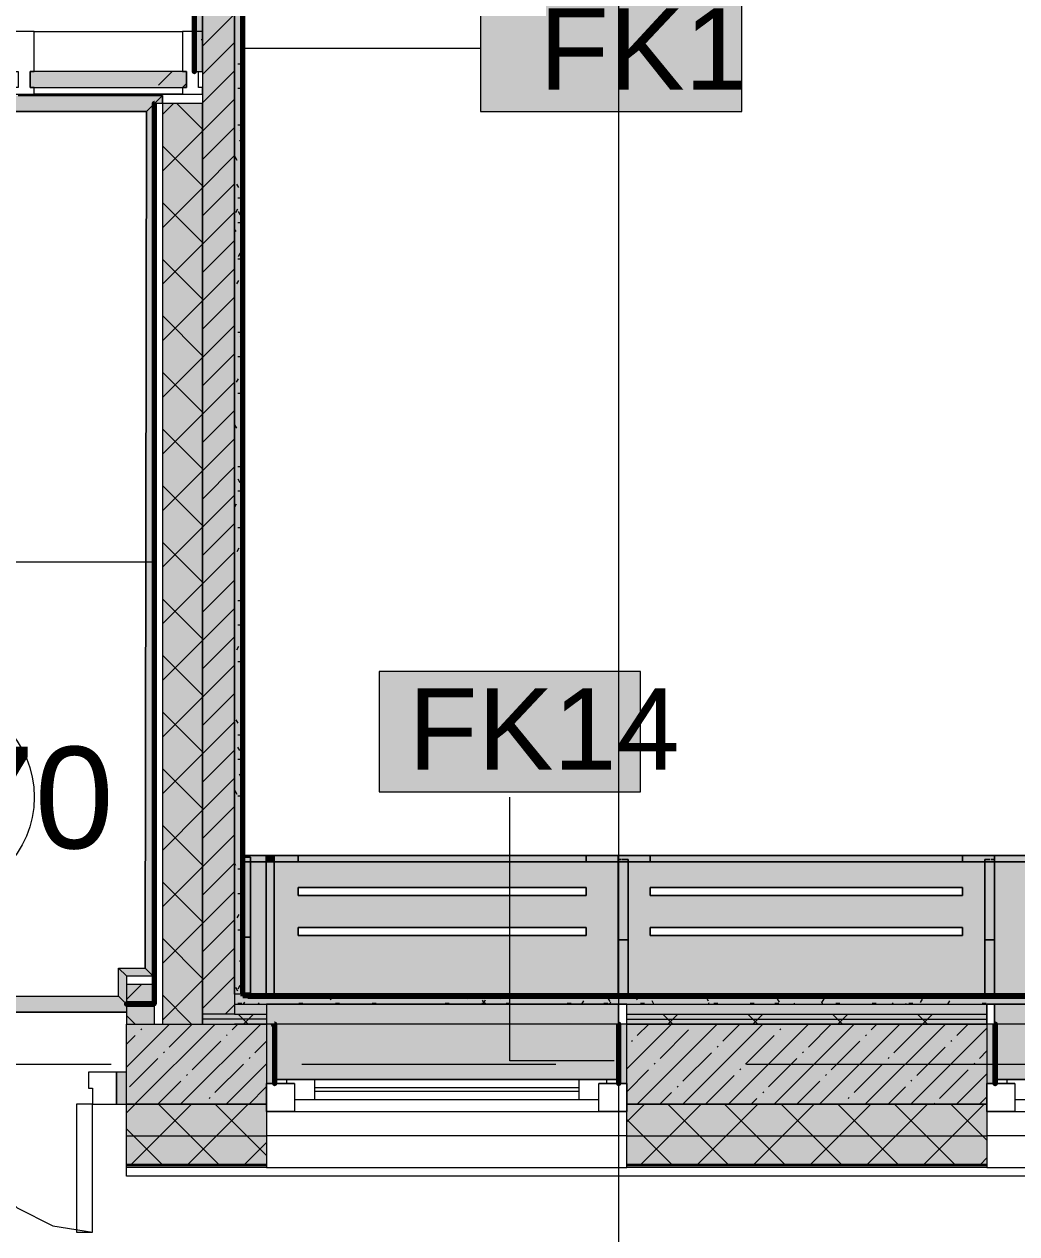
# Model space of a CAD drawing. Header units: millimetres. Extents: x -3817 to 677485, y -22715 to 103890.
# Drawn here: x 109468 to 111948, y 1487 to 4510 of the extents above; entities that cross this region are included whole.
import ezdxf

# ---------------------------------------------------------------- set-up
doc = ezdxf.new("R2010")
doc.units = ezdxf.units.MM
doc.layers.add('PDF _Геометрия', color=7, linetype='Continuous', true_color=0x1d1d1d)
doc.layers.add('PDF _Сплошная заливка', color=7, linetype='Continuous', true_color=0xffffff)
doc.layers.add('PDF _Текст', color=7, linetype='Continuous')
doc.styles.add('PDF GOST-Common', font='arial.ttf')

msp = doc.modelspace()

# ---------------------------------------------------------------- hatches: boundary and pattern name
at = {"layer": 'PDF _Сплошная заливка', "transparency": 33554559}
h = msp.add_hatch(color=256, dxfattribs=at)
h.paths.add_polyline_path([(109913.6, 4391.3), (109913.6, 5486.3), (109905.6, 5486.3), (109905.6, 5541.4), (109893.6, 5541.4), (109893.6, 4391.3)], flags=0)
h.paths.add_polyline_path([(109893.6, 6991.3), (109905.6, 6991.3), (109905.6, 7046.4), (109913.6, 7046.4), (109913.6, 12311.3), (109893.6, 12311.3), (109893.6, 7003.2)], flags=0)
h = msp.add_hatch(color=256, dxfattribs=at)
h.paths.add_polyline_path([(109993.6, 2036.3), (109993.6, 5541.4), (109913.6, 5541.4), (109913.6, 2036.3)], flags=0)
h.paths.add_polyline_path([(109993.6, 6991.3), (109993.6, 12311.3), (109913.6, 12311.3), (109913.6, 6991.3), (109963.6, 6991.3)], flags=0)
h = msp.add_hatch(color=256, dxfattribs=at)
h.paths.add_polyline_path([(110013.6, 2061.3), (110013.6, 5541.4), (110001.6, 5541.4), (110001.6, 5486.3), (109993.6, 5486.3), (109993.6, 2061.3)], flags=0)
h.paths.add_polyline_path([(110001.6, 6991.3), (110013.6, 6991.3), (110013.6, 8511.4), (109993.6, 8511.4), (109994.3, 7046.4), (110001.6, 7046.4), (110001.6, 7003.2)], flags=0)
at = {"layer": 'PDF _Сплошная заливка', "true_color": 0x8000ff, "transparency": 33554559}
h = msp.add_hatch(color=190, dxfattribs=at)
h.paths.add_polyline_path([(109773.5, 4291.3), (109813.6, 4331.3), (109403.1, 4331.3), (109403.1, 4291.3)], flags=0)
h.paths.add_polyline_path([(109358.1, 4291.3), (109358.1, 4331.3), (108029.1, 4331.3), (108029.1, 4291.3), (108725.1, 4291.3)], flags=0)
h.paths.add_polyline_path([(107984.1, 4291.3), (107984.1, 4331.3), (107673.6, 4331.3), (107713.6, 4291.3)], flags=0)
h = msp.add_hatch(color=190, dxfattribs=at)
h.paths.add_polyline_path([(109790, 2131.4), (109792.6, 2131.6), (109792.6, 4310.4), (109773.5, 4291.3), (109770.1, 2151.4), (109789.8, 2131.6)], flags=0)
h.paths.add_polyline_path([(109813.6, 4311.3), (109813.6, 4331.3), (109793.6, 4311.3)], flags=0)
at = {"layer": 'PDF _Сплошная заливка', "transparency": 33554559}
for points in [[(109889.4, 2011.3), (109913.6, 2011.3), (109913.6, 4311.3), (109813.6, 4311.3), (109813.6, 2011.3)], [(112811.1, 2061.3), (112811.1, 2081.3), (110013.6, 2081.3), (110013.6, 2061.3), (112717, 2061.3)]]:
    msp.add_hatch(color=256, dxfattribs=at).paths.add_polyline_path(points)
at = {"layer": 'PDF _Сплошная заливка', "true_color": 0xeae6de, "transparency": 33554559}
for points in [[(110073.6, 2086.4), (110092.3, 2086.4), (110092.3, 2432.6), (110014.6, 2432.6), (110014.6, 2086.4), (110055.7, 2086.4)], [(110123.6, 1872.7), (110123.6, 1873.4), (110952.6, 1873.4), (110952.6, 2061.3), (110073.6, 2061.3), (110073.6, 2011.3), (110094.6, 2011.3), (110094.6, 1872.7)], [(111894.6, 1872.7), (112752.6, 1873.4), (112753.6, 2011.3), (112772.6, 2011.3), (112772.6, 2061.3), (111892.6, 2061.3), (111894.6, 1873.4)]]:
    msp.add_hatch(color=254, dxfattribs=at).paths.add_polyline_path(points)
h = msp.add_hatch(color=254, dxfattribs=at)
h.paths.add_polyline_path([(110092.3, 2086.4), (110952.6, 2086.4), (110952.6, 2432.6), (110092.3, 2430.6), (110092.3, 2416.6), (110072.3, 2416.6), (110073.6, 2086.4), (110079.2, 2086.4)], flags=0)
h.paths.add_polyline_path([(110152.3, 2232.6), (110152.3, 2252.6), (110872.6, 2252.6), (110872.6, 2232.6)], flags=0)
h.paths.add_polyline_path([(110152.3, 2332.6), (110152.3, 2352.6), (110872.6, 2352.6), (110872.6, 2332.6)], flags=0)
at = {"layer": 'PDF _Сплошная заливка', "true_color": 0xf4f2ee, "transparency": 33554559}
msp.add_hatch(color=7, dxfattribs=at).paths.add_polyline_path([(110092.3, 2416.6), (110092.3, 2432.6), (110072.3, 2432.6), (110072.3, 2416.6), (110088.3, 2416.6)])
at = {"layer": 'PDF _Сплошная заливка', "true_color": 0xeae6de, "transparency": 33554559}
h = msp.add_hatch(color=254, dxfattribs=at)
h.paths.add_polyline_path([(111892.3, 2086.4), (111892.3, 2432.6), (110952.1, 2432.6), (110952.1, 2086.4), (111886.3, 2086.4)], flags=0)
h.paths.add_polyline_path([(111032.1, 2232.6), (111032.1, 2252.6), (111812.3, 2252.6), (111812.3, 2232.6), (111386.4, 2232.6)], flags=0)
h.paths.add_polyline_path([(111386.4, 2332.6), (111032.1, 2332.6), (111032.1, 2352.6), (111812.3, 2352.6), (111812.3, 2332.6)], flags=0)
h = msp.add_hatch(color=254, dxfattribs=at)
h.paths.add_polyline_path([(112704.3, 2086.4), (112772.6, 2086.4), (112772.6, 2432.6), (111892.3, 2432.6), (111892.3, 2086.4), (111899.2, 2086.4)], flags=0)
h.paths.add_polyline_path([(111972.3, 2232.6), (111972.3, 2252.6), (112692.6, 2252.6), (112692.6, 2232.6)], flags=0)
h.paths.add_polyline_path([(111972.3, 2332.6), (111972.3, 2352.6), (112692.6, 2352.6), (112692.6, 2332.6)], flags=0)
at = {"layer": 'PDF _Сплошная заливка', "true_color": 0x8000ff, "transparency": 33554559}
for points in [[(109723.6, 2061.3), (109723.4, 2131.6), (109703.6, 2151.4), (109703.6, 2081.3), (109723.1, 2061.9)], [(108273.6, 2041.4), (109723.6, 2041.4), (109723.1, 2061.9), (109703.6, 2081.3), (108293.6, 2081.3), (108273.6, 2061.3)]]:
    msp.add_hatch(color=190, dxfattribs=at).paths.add_polyline_path(points)
at = {"layer": 'PDF _Сплошная заливка', "true_color": 0xe7e7e7, "transparency": 33554559}
msp.add_hatch(color=254, dxfattribs=at).paths.add_polyline_path([(111386.4, 2036.3), (111873.6, 2036.3), (111873.6, 2061.3), (112773.6, 2061.3), (112773.6, 2086.4), (109993.6, 2086.4), (109993.6, 2036.3), (110073.6, 2036.3), (110073.6, 2061.3), (110973.6, 2061.3), (110973.6, 2036.3)])
at = {"layer": 'PDF _Сплошная заливка', "transparency": 33554559}
h = msp.add_hatch(color=256, dxfattribs=at)
h.paths.add_polyline_path([(111386.4, 2023.9), (111873.6, 2023.9), (111873.6, 2036.3), (110973.6, 2036.3), (110973.6, 2023.9)], flags=0)
h.paths.add_polyline_path([(109993.6, 2023.9), (110073.6, 2023.9), (110073.6, 2036.3), (109913.6, 2036.3), (109913.6, 2023.9)], flags=0)
h = msp.add_hatch(color=256, dxfattribs=at)
h.paths.add_polyline_path([(121473.6, 1811.4), (121473.6, 2011.3), (121373.6, 2011.3), (121373.6, 1811.4)], flags=0)
h.paths.add_polyline_path([(123973.6, 1811.4), (123973.6, 2011.3), (123773.6, 2011.3), (123773.6, 1811.4)], flags=0)
h.paths.add_polyline_path([(119573.6, 1811.4), (119573.6, 2011.3), (119073.6, 2011.3), (119073.6, 1811.4), (119370.2, 1811.4)], flags=0)
h.paths.add_polyline_path([(106473.6, 1811.4), (106473.6, 2011.3), (105423.6, 2011.3), (105423.6, 1811.4), (106063.8, 1811.4)], flags=0)
h.paths.add_polyline_path([(110059.4, 1811.4), (110073.6, 1811.4), (110073.6, 2011.3), (109723.6, 2011.3), (109723.6, 1811.4), (110055.7, 1811.4)], flags=0)
h.paths.add_polyline_path([(97323.6, 1811.4), (98373.6, 1811.4), (98373.6, 2011.3), (97323.6, 2011.3)], flags=0)
h.paths.add_polyline_path([(117273.6, 1811.4), (117273.6, 2011.3), (116223.6, 2011.3), (116223.6, 1811.4), (116708.9, 1811.4)], flags=0)
h.paths.add_polyline_path([(101073.6, 1811.4), (101973.6, 1811.4), (101973.6, 2011.3), (101073.6, 2011.3)], flags=0)
h.paths.add_polyline_path([(113923.6, 1811.4), (113923.6, 2011.3), (113673.6, 2011.3), (113673.6, 1811.4)], flags=0)
h.paths.add_polyline_path([(111386.4, 1811.4), (111873.6, 1811.4), (111873.6, 2011.3), (110973.6, 2011.3), (110973.6, 1811.4)], flags=0)
h.paths.add_polyline_path([(102873.6, 1811.4), (103123.6, 1811.4), (103123.6, 2011.3), (102873.6, 2011.3), (102873.6, 1862.1)], flags=0)
h.paths.add_polyline_path([(92973.6, 1811.4), (92973.6, 2011.3), (92173.6, 2011.3), (92173.6, 1811.4), (92757.4, 1811.4)], flags=0)
h.paths.add_polyline_path([(94773.6, 1811.4), (95023.6, 1811.4), (95023.6, 2011.3), (94773.6, 2011.3), (94773.6, 1923.1)], flags=0)
h.paths.add_polyline_path([(91273.6, 1863.4), (91293.6, 1863.4), (91293.6, 2011.3), (91273.6, 2011.3)], flags=0)
h = msp.add_hatch(color=256, dxfattribs=at)
h.paths.add_polyline_path([(111386.4, 2011.3), (111873.6, 2011.3), (111873.6, 2023.9), (110973.6, 2023.9), (110973.6, 2011.3)], flags=0)
h.paths.add_polyline_path([(109993.6, 2011.3), (110073.6, 2011.3), (110073.6, 2023.9), (109913.6, 2023.9), (109913.6, 2011.3)], flags=0)
h = msp.add_hatch(color=256, dxfattribs=at)
h.paths.add_polyline_path([(123773.6, 1661.3), (125323.6, 1661.3), (125323.6, 1811.4), (123773.6, 1811.4)], flags=0)
h.paths.add_polyline_path([(116223.6, 1661.3), (117273.6, 1661.3), (117273.6, 1811.4), (116223.6, 1811.4)], flags=0)
h.paths.add_polyline_path([(109723.6, 1661.3), (110073.6, 1661.3), (110073.6, 1811.4), (109723.6, 1811.4)], flags=0)
h.paths.add_polyline_path([(107394.4, 1661.3), (108273.6, 1661.3), (108273.6, 1811.4), (107373.6, 1811.4), (107373.6, 1661.3)], flags=0)
h.paths.add_polyline_path([(97323.6, 1661.3), (98373.6, 1661.3), (98373.6, 1811.4), (97323.6, 1811.4)], flags=0)
h.paths.add_polyline_path([(121473.6, 1661.3), (121473.6, 1811.4), (120473.6, 1811.4), (120473.6, 1661.3), (121366.1, 1661.3)], flags=0)
h.paths.add_polyline_path([(94773.6, 1661.3), (95023.6, 1661.3), (95023.6, 1811.4), (93873.6, 1811.4), (93873.6, 1661.3), (94753.4, 1661.3)], flags=0)
h.paths.add_polyline_path([(103123.6, 1661.3), (103123.6, 1811.4), (101073.6, 1811.4), (101073.6, 1661.3), (102737.2, 1661.3)], flags=0)
h.paths.add_polyline_path([(100173.6, 1661.3), (100173.6, 1811.4), (99273.6, 1811.4), (99273.6, 1661.3), (100075.9, 1661.3)], flags=0)
h.paths.add_polyline_path([(105423.6, 1661.3), (106473.6, 1661.3), (106473.6, 1811.4), (105423.6, 1811.4)], flags=0)
h.paths.add_polyline_path([(119573.6, 1661.3), (119573.6, 1811.4), (118173.6, 1811.4), (118173.6, 1661.3), (119370.2, 1661.3)], flags=0)
h.paths.add_polyline_path([(110973.6, 1661.3), (111873.6, 1661.3), (111873.6, 1811.4), (110973.6, 1811.4)], flags=0)
h.paths.add_polyline_path([(92173.6, 1661.3), (92973.6, 1661.3), (92973.6, 1811.4), (92173.6, 1811.4)], flags=0)
h.paths.add_polyline_path([(112773.6, 1661.3), (113923.6, 1661.3), (113923.6, 1811.4), (112773.6, 1811.4)], flags=0)
h.paths.add_polyline_path([(91273.6, 1661.3), (91273.6, 1811.4), (89453.6, 1811.4), (89453.6, 1661.3), (90761.5, 1661.3)], flags=0)

# ---------------------------------------------------------------- linework, layer by layer
at = {"layer": 'PDF _Геометрия', "color": 9, "lineweight": 9, "true_color": 0xc0c0c0}
for points in [[(125481.6, 12731.3), (125503.6, 12731.3), (125503.6, 1631.3), (125323.6, 1631.3), (109723.6, 1631.3), (109723.6, 1653.3)], [(109905.6, 5541.4), (109893.6, 5541.4), (109893.6, 4391.3), (109913.6, 4391.3), (109913.6, 5486.3), (109913.6, 2036.3), (109913.6, 2023.9), (109913.6, 2011.3), (109913.6, 4311.3), (109793.6, 4311.3)], [(110013.6, 2108.4), (110013.6, 5541.4), (110001.6, 5541.4)], [(110014.6, 2081.3), (110013.6, 2081.3), (110013.6, 2086.4), (109993.6, 2086.4), (109993.6, 5486.3), (109993.6, 2061.3), (110013.6, 2061.3), (112811.1, 2061.3), (112811.1, 2081.3), (110026.6, 2081.3)], [(111873.6, 2011.3), (111873.6, 2061.3), (112773.6, 2061.3), (112773.6, 2086.4), (110014.6, 2086.4)], [(109723.6, 2061.3), (109723.6, 2011.3)], [(111873.6, 2061.3), (111892.6, 2061.3), (111873.6, 2061.3), (111873.6, 2011.3), (111873.6, 1811.4), (111873.6, 1653.3), (110973.6, 1653.3), (110973.6, 1811.4), (110973.6, 2011.3), (110973.6, 2061.3), (110073.6, 2061.3), (110073.6, 2011.3), (110073.6, 1811.4), (110073.6, 1653.3), (109723.6, 1653.3), (109723.6, 1811.4), (109723.6, 2011.3), (109793.6, 2011.3), (109793.6, 2061.3)], [(110973.6, 2011.3), (110973.6, 2061.3)], [(109913.6, 2036.3), (109913.6, 2023.9), (109913.6, 2011.3)], [(109723.6, 1661.3), (109723.6, 1811.4)], [(110073.6, 1811.4), (110073.6, 1653.3), (110973.6, 1653.3), (110973.6, 1811.4)], [(111873.6, 1811.4), (111873.6, 1653.3), (112773.6, 1653.3), (112773.6, 1811.4)]]:
    msp.add_lwpolyline(points, dxfattribs=at)
at = {"layer": 'PDF _Геометрия', "color": 231, "lineweight": 70, "true_color": 0xff80c0}
for points in [[(110014.6, 2086.4), (110014.6, 8510.4), (110523.6, 8510.4), (110523.6, 8511.4)], [(110013.6, 6991.3), (110013.6, 5541.4), (110013.6, 2108.4)], [(109892.6, 5591.4), (109892.6, 4391.3), (109893.6, 4391.3), (109893.6, 5591.4)], [(109793.6, 4311.3), (109792.6, 4311.3), (109792.6, 2062.3), (109723.6, 2062.3), (109723.6, 2061.3), (109793.6, 2061.3)], [(110026.6, 2081.3), (112811.1, 2081.3), (113128.6, 2081.3), (113128.6, 2082.3), (113128.6, 2431.3), (113568.6, 2431.3), (113568.6, 2082.3), (113568.6, 2081.3), (113944.6, 2081.3), (113944.6, 2082.3), (113569.6, 2082.3), (113569.6, 2432.4), (113568.6, 2432.4), (113128.6, 2432.4), (113127.6, 2432.4), (113127.6, 2082.3), (110014.6, 2082.3), (110014.6, 2081.3)]]:
    msp.add_lwpolyline(points, dxfattribs=at)
at = {"layer": 'PDF _Геометрия', "color": 253, "lineweight": 9, "true_color": 0xaaaaaa}
for points in [[(110953.6, 5.1), (110953.6, 2505.1), (110953.6, 4828.6)], [(108097.7, 1911.4), (109685.2, 1911.4)], [(110161.4, 1911.4), (110796.4, 1911.4)], [(111272.7, 1911.4), (112860.2, 1911.4)], [(110143.6, 1863.4), (110073.6, 1863.4)], [(110193.6, 1853.4), (110853.6, 1853.4)], [(110973.6, 1863.4), (110903.6, 1863.4)], [(111943.6, 1863.4), (111873.6, 1863.4)], [(110853.6, 1843.4), (110193.6, 1843.4)], [(110073.6, 1793.4), (110973.6, 1793.4)], [(111873.6, 1793.4), (112773.6, 1793.4)]]:
    msp.add_lwpolyline(points, dxfattribs=at)
at = {"layer": 'PDF _Геометрия', "color": 7, "lineweight": 9}
for points in [[(111261.4, 4591.2), (110608.3, 4591.2), (110608.3, 4291.2), (111261.4, 4291.2)], [(109863.6, 4391.3), (109493.1, 4391.3), (109493.1, 4491.4), (109863.6, 4491.4)], [(109863.6, 4334.4), (109493.1, 4334.4), (109493.1, 4351.3), (109863.6, 4351.3)], [(111008, 2892.1), (110354.9, 2892.1), (110354.9, 2592.1), (111008, 2592.1)], [(109723.1, 2041.4), (108273.6, 2041.4)], [(111873.6, 2011.3), (110973.6, 2011.3)], [(109723.6, 1811.4), (109913.6, 1811.4), (110059.4, 1811.4), (110073.6, 1811.4)], [(110973.6, 1811.4), (111873.6, 1811.4)]]:
    msp.add_lwpolyline(points, close=True, dxfattribs=at)
at = {"layer": 'PDF _Геометрия', "lineweight": 9}
for points in [[(109913.6, 4454.7), (109993.6, 4534.7)], [(109913.6, 4384), (109993.6, 4464)], [(109913.6, 4313.3), (109993.6, 4393.3)], [(109813.6, 4142.5), (109913.6, 4242.5), (109993.6, 4322.5)], [(109813.6, 4284), (109841, 4311.3)], [(109913.6, 4247.1), (109849.3, 4311.3)], [(109913.6, 4171.8), (109993.6, 4251.8)], [(109913.6, 4105.6), (109813.6, 4205.6)], [(109813.6, 4001.1), (109913.6, 4101.1), (109993.6, 4181.1)], [(109913.6, 4030.4), (109993.6, 4110.4)], [(109913.6, 3964.2), (109813.6, 4064.2)], [(109813.6, 3859.7), (109913.6, 3959.7), (109993.6, 4039.7)], [(109913.6, 3889), (109993.6, 3969)], [(109913.6, 3822.8), (109813.6, 3922.8)], [(109813.6, 3718.3), (109913.6, 3818.3), (109993.6, 3898.3)], [(109913.6, 3747.6), (109993.6, 3827.6)], [(109913.6, 3681.4), (109813.6, 3781.4)], [(109813.6, 3576.9), (109913.6, 3676.9), (109993.6, 3756.9)], [(109913.6, 3606.1), (109993.6, 3686.1)], [(109913.6, 3540), (109813.6, 3640)], [(109813.6, 3435.4), (109913.6, 3535.4), (109993.6, 3615.4)], [(109913.6, 3464.7), (109993.6, 3544.7)], [(109913.6, 3398.5), (109813.6, 3498.5)], [(109813.6, 3294), (109913.6, 3394), (109993.6, 3474)], [(109913.6, 3323.3), (109993.6, 3403.3)], [(109913.6, 3257.1), (109813.6, 3357.1)], [(109813.6, 3152.6), (109913.6, 3252.6), (109993.6, 3332.6)], [(109913.6, 3181.9), (109993.6, 3261.9)], [(109913.6, 3115.7), (109813.6, 3215.7)], [(109813.6, 3011.2), (109913.6, 3111.2), (109993.6, 3191.2)], [(109913.6, 3040.5), (109993.6, 3120.5)], [(109913.6, 2974.3), (109813.6, 3074.3)], [(109813.6, 2869.7), (109913.6, 2969.7), (109993.6, 3049.7)], [(109913.6, 2899), (109993.6, 2979)], [(109913.6, 2832.9), (109813.6, 2932.9)], [(109813.6, 2728.3), (109913.6, 2828.3), (109993.6, 2908.3)], [(109913.6, 2757.6), (109993.6, 2837.6)], [(109913.6, 2691.4), (109813.6, 2791.4)], [(109813.6, 2586.9), (109913.6, 2686.9), (109993.6, 2766.9)], [(109913.6, 2616.2), (109993.6, 2696.2)], [(109913.6, 2550), (109813.6, 2650)], [(109813.6, 2445.5), (109913.6, 2545.5), (109993.6, 2625.5)], [(109913.6, 2474.8), (109993.6, 2554.8)], [(109913.6, 2408.6), (109813.6, 2508.6)], [(109813.6, 2304.1), (109913.6, 2404.1), (109993.6, 2484.1)], [(109913.6, 2333.4), (109993.6, 2413.4)], [(109913.6, 2267.2), (109813.6, 2367.2)], [(109813.6, 2162.6), (109913.6, 2262.6), (109993.6, 2342.6)], [(109913.6, 2191.9), (109993.6, 2271.9)], [(109913.6, 2125.7), (109813.6, 2225.7)], [(109813.6, 2021.2), (109913.6, 2121.2), (109993.6, 2201.2)], [(109913.6, 2050.5), (109993.6, 2130.5)], [(109723.6, 2072.6), (109762.3, 2111.4)], [(109793.6, 2104.3), (109786.5, 2111.4)], [(109886.5, 2011.3), (109813.6, 2084.3)], [(109970.1, 2036.3), (109993.6, 2059.8)], [(109745.1, 2011.3), (109723.6, 2032.9)], [(110028, 2011.3), (110015.5, 2023.9), (110003, 2036.3)], [(110015.8, 2011.3), (110028.3, 2023.9), (110040.8, 2036.3)], [(111088.6, 2011.3), (111076.1, 2023.9), (111063.6, 2036.3)], [(111076.5, 2011.3), (111089, 2023.9), (111101.5, 2036.3)], [(111300.8, 2011.3), (111288.3, 2023.9), (111275.8, 2036.3)], [(111288.6, 2011.3), (111301.1, 2023.9), (111313.6, 2036.3)], [(111512.9, 2011.3), (111500.4, 2023.9), (111487.9, 2036.3)], [(111500.8, 2011.3), (111513.3, 2023.9), (111525.8, 2036.3)], [(111725, 2011.3), (111712.5, 2023.9), (111700, 2036.3)], [(111712.9, 2011.3), (111725.4, 2023.9), (111737.9, 2036.3)], [(109723.6, 1904.1), (109830.9, 2011.3)], [(109744.9, 1811.4), (109944.9, 2011.3)], [(109759.4, 1996.9), (109761.7, 1999.3)], [(109773.6, 2011.1), (109773.8, 2011.3)], [(109830.7, 1954.1), (109887.9, 2011.3)], [(109859, 1811.4), (110059, 2011.3)], [(109987.5, 1996.9), (110001.9, 2011.3)], [(110973.6, 1899.5), (111085.4, 2011.3)], [(110999.5, 1811.4), (111199.4, 2011.3)], [(110999.7, 1982.6), (111028.4, 2011.3)], [(111056.7, 1925.6), (111128, 1996.9)], [(111113.5, 1811.4), (111313.5, 2011.3)], [(111142.2, 2011.1), (111142.4, 2011.3)], [(111213.5, 1968.4), (111256.5, 2011.3)], [(111227.5, 1811.4), (111427.5, 2011.3)], [(111341.6, 1811.4), (111541.6, 2011.3)], [(111356.1, 1996.9), (111358.4, 1999.3)], [(111370.3, 2011.1), (111370.5, 2011.3)], [(111427.3, 1954.1), (111484.6, 2011.3)], [(111455.6, 1811.4), (111655.6, 2011.3)], [(111569.7, 1811.4), (111769.7, 2011.3)], [(111584.2, 1996.9), (111598.6, 2011.3)], [(111641.2, 1939.9), (111712.5, 2011.1)], [(111683.7, 1811.4), (111873.6, 2001.2)], [(111798, 1982.6), (111826.7, 2011.3)], [(109723.6, 1961.1), (109745.1, 1982.6)], [(109887.7, 1897.1), (109959, 1968.4)], [(109973.2, 1982.6), (109975.6, 1985)], [(110044.5, 1939.9), (110073.6, 1968.9)], [(110985.4, 1968.4), (110987.8, 1970.7)], [(111270.5, 1911.4), (111341.8, 1982.6)], [(111484.4, 1897.1), (111555.6, 1968.4)], [(111569.9, 1982.6), (111572.3, 1985)], [(111783.7, 1968.4), (111786.1, 1970.7)], [(109816.4, 1939.9), (109818.8, 1942.2)], [(111113.7, 1868.6), (111185, 1939.9)], [(111199.2, 1954.1), (111201.6, 1956.5)], [(111413.1, 1939.9), (111415.5, 1942.2)], [(111698.2, 1882.8), (111769.5, 1954.1)], [(111855, 1925.6), (111873.6, 1944.2)], [(109730.9, 1854.3), (109802.1, 1925.6)], [(109944.7, 1840.1), (110016, 1911.4)], [(109973, 1811.4), (110073.6, 1911.9)], [(110030.2, 1925.6), (110032.6, 1928)], [(111042.4, 1911.4), (111044.8, 1913.7)], [(111327.5, 1854.3), (111398.8, 1925.6)], [(111541.4, 1840.1), (111612.7, 1911.4)], [(111626.9, 1925.6), (111629.3, 1928)], [(111840.8, 1911.4), (111843.1, 1913.7)], [(109873.4, 1882.8), (109875.8, 1885.2)], [(110973.6, 1842.5), (111028.2, 1897.1)], [(111170.7, 1811.6), (111242, 1882.8)], [(111256.3, 1897.1), (111258.6, 1899.5)], [(111470.1, 1882.8), (111472.5, 1885.2)], [(111755.2, 1825.8), (111826.5, 1897.1)], [(111797.8, 1811.4), (111873.6, 1887.1)], [(109801.9, 1811.4), (109859.2, 1868.6)], [(110030, 1811.4), (110073, 1854.3)], [(111099.4, 1854.3), (111101.8, 1856.7)], [(111398.6, 1811.4), (111455.9, 1868.6)], [(111626.7, 1811.4), (111669.7, 1854.3)], [(111684, 1868.6), (111686.3, 1871)], [(109930.4, 1825.8), (109932.8, 1828.2)], [(111056.5, 1811.4), (111085.2, 1840.1)], [(111284.6, 1811.4), (111299, 1825.8)], [(111313.3, 1840.1), (111315.7, 1842.4)], [(111527.1, 1825.8), (111529.5, 1828.2)], [(111741, 1811.6), (111743.3, 1813.9)], [(111854.8, 1811.4), (111873.6, 1830.1)], [(109723.6, 1789.8), (109745.1, 1811.4)], [(109736.5, 1661.3), (109886.5, 1811.4)], [(109953.7, 1661.3), (109803.7, 1811.4)], [(109878, 1661.3), (110028, 1811.4)], [(109916, 1811.4), (109916.2, 1811.6)], [(110073.6, 1682.9), (109945.1, 1811.4)], [(110973.6, 1767), (111017.9, 1811.4)], [(111009.3, 1661.3), (111159.3, 1811.4)], [(111226.5, 1661.3), (111076.5, 1811.4)], [(111150.8, 1661.3), (111300.8, 1811.4)], [(111367.9, 1661.3), (111217.9, 1811.4)], [(111292.2, 1661.3), (111442.2, 1811.4)], [(111509.3, 1661.3), (111359.3, 1811.4)], [(111433.6, 1661.3), (111583.6, 1811.4)], [(111650.8, 1661.3), (111500.8, 1811.4)], [(111512.7, 1811.4), (111512.9, 1811.6)], [(111575, 1661.3), (111725, 1811.4)], [(111792.2, 1661.3), (111642.2, 1811.4)], [(111716.4, 1661.3), (111866.4, 1811.4)], [(111873.6, 1721.4), (111783.6, 1811.4)], [(111085.1, 1661.3), (110973.6, 1772.9)], [(109812.3, 1661.3), (109723.6, 1750.1)], [(110019.4, 1661.3), (110073.6, 1715.5)], [(111857.9, 1661.3), (111873.6, 1677.1)]]:
    msp.add_lwpolyline(points, dxfattribs=at)
at = {"layer": 'PDF _Геометрия', "color": 7, "lineweight": 20}
for points in [[(109453.1, 4391.3), (109453.1, 4351.3), (109443.1, 4351.3), (109443.1, 4334.4), (109493.1, 4334.4), (109493.1, 4351.3), (109483.1, 4351.3), (109483.1, 4391.3), (109493.1, 4391.3), (109493.1, 4491.4), (109443.1, 4491.4), (109443.1, 4391.3)], [(109873.6, 4351.3), (109863.6, 4351.3), (109863.6, 4334.4), (109913.6, 4334.4), (109913.6, 4351.3), (109903.6, 4351.3), (109903.6, 4391.3), (109913.6, 4391.3), (109913.6, 4491.4), (109863.6, 4491.4), (109863.6, 4391.3), (109873.6, 4391.3)], [(109873.6, 4391.3), (109483.1, 4391.3), (109483.1, 4351.3), (109873.6, 4351.3)]]:
    msp.add_lwpolyline(points, close=True, dxfattribs=at)
at = {"layer": 'PDF _Геометрия', "color": 7, "lineweight": 9}
for points in [[(109493.1, 4491.4), (109863.6, 4491.4)], [(110014.1, 4449.3), (110608.3, 4449.3)], [(109803.7, 4356.9), (109838.1, 4391.3)], [(109863.8, 4351.3), (109873.6, 4361.1)], [(109813.6, 4331.3), (109453.1, 4331.3), (109813.6, 4331.3), (109793.6, 4311.3), (109793.6, 2062.3)], [(109493.1, 4334.4), (109863.6, 4334.4)], [(109813.6, 4311.3), (109813.6, 4331.3), (109813.6, 4311.3), (109813.6, 2011.3), (109913.6, 2011.3), (109993.6, 2011.3), (110059.4, 2011.3), (110073.6, 2011.3), (110059.4, 2011.3), (109993.6, 2011.3)], [(109773.5, 4291.3), (109403.1, 4291.3), (109773.5, 4291.3), (109792.6, 4310.4)], [(109723.4, 2131.6), (109703.6, 2151.4), (109770.1, 2151.4), (109773.5, 4291.3), (109770.1, 2151.4), (109789.8, 2131.6)], [(109793.1, 3165.7), (109380.6, 3165.7)], [(110941.9, 1920), (110681.4, 1920), (110681.4, 2578.2)], [(108273.6, 2181.3), (108293.6, 2201.3), (108293.6, 2081.3), (109703.6, 2081.3)], [(108273.6, 2061.3), (108293.6, 2081.3), (109703.6, 2081.3), (109703.6, 2151.4)], [(109723.1, 2061.9), (109703.6, 2081.3), (109703.6, 2151.4), (109770.1, 2151.4)], [(109723.6, 2111.4), (109793.6, 2111.4)], [(109993.6, 2086.4), (109993.6, 2036.3), (110073.6, 2036.3)], [(110014.6, 2086.4), (110013.6, 2086.4), (110013.6, 2108.4)], [(110026.6, 2081.3), (110014.6, 2081.3)], [(109993.6, 2036.3), (109913.6, 2036.3)], [(110973.6, 2036.3), (111873.6, 2036.3)], [(109793.6, 2011.3), (109813.6, 2011.3)], [(110073.6, 2023.9), (109993.6, 2023.9), (109913.6, 2023.9)], [(110973.6, 2023.9), (111873.6, 2023.9)], [(109723.6, 1732.3), (110073.6, 1732.3)], [(110973.6, 1732.3), (111873.6, 1732.3)], [(109723.6, 1661.3), (110073.6, 1661.3)], [(109723.6, 1658.3), (110073.6, 1658.3)], [(110973.6, 1661.3), (111873.6, 1661.3)], [(110973.6, 1658.3), (111873.6, 1658.3)]]:
    msp.add_lwpolyline(points, dxfattribs=at)
at = {"layer": 'PDF _Геометрия', "color": 253, "lineweight": 9, "true_color": 0x9b9b9b}
for points in [[(110013.6, 4496.2), (110009, 4488.4)], [(109910.6, 4471.7), (109913.6, 4471.7)], [(110002.1, 4410.7), (110012.1, 4410.7)], [(110013.6, 4390.2), (110009.5, 4397.4)], [(110002.1, 4349.8), (110012.1, 4349.8)], [(110013.6, 4329.3), (110013.6, 4329.3)], [(110002.1, 4258.3), (110012.1, 4258.3)], [(110013, 4251.3), (110007.9, 4242.6)], [(110011.5, 4210.9), (110006.5, 4219.7)], [(110000.4, 4169.3), (109995.3, 4178)], [(110004.4, 4101.3), (109999.4, 4110)], [(110002.1, 4075.4), (110012.1, 4075.4)], [(110000.7, 4047.2), (109995.7, 4038.5)], [(110008.5, 4033.2), (110003.5, 4042)], [(109997.4, 3991.6), (109993.6, 3998.2)], [(110002.1, 4014.5), (110012.1, 4014.5)], [(110007.8, 3937.6), (110002.8, 3928.9)], [(110002.1, 3923), (110012.1, 3923)], [(110003.7, 3869.5), (109998.7, 3860.8)], [(109994.4, 3813.9), (109993.6, 3815.3)], [(110013.6, 3825.7), (110009.8, 3819.2)], [(110002.1, 3740.2), (110012.1, 3740.2)], [(110013.6, 3719.7), (110008.7, 3728.2)], [(110002.1, 3679.2), (110012.1, 3679.2)], [(110002.6, 3623.8), (109997.6, 3615.1)], [(110002.1, 3587.7), (110012.1, 3587.7)], [(110013.6, 3581.8), (110008.7, 3573.5)], [(109999.6, 3500.1), (109994.5, 3508.8)], [(110002.1, 3404.9), (110012.1, 3404.9)], [(110007.7, 3364.1), (110002.7, 3372.8)], [(110002.1, 3343.9), (110012.1, 3343.9)], [(109997.4, 3310), (109993.6, 3303.3)], [(110002.1, 3252.5), (110012.1, 3252.5)], [(110004.5, 3200.4), (109999.5, 3191.7)], [(110002.1, 3069.6), (110012.1, 3069.6)], [(110002.1, 3008.6), (110012.1, 3008.6)], [(110013.6, 2988.2), (110012, 2991)], [(110003.4, 2954.6), (109998.4, 2945.9)], [(110002.1, 2917.2), (110012.1, 2917.2)], [(110013.6, 2911.3), (110009.5, 2904.3)], [(110013.6, 2805.3), (110009, 2813.3)], [(110002.8, 2762.9), (109997.8, 2771.6)], [(110002.1, 2734.3), (110012.1, 2734.3)], [(110013.6, 2728.4), (110012.5, 2726.6)], [(110006.9, 2694.9), (110001.9, 2703.6)], [(110002.1, 2673.4), (110012.1, 2673.4)], [(110011, 2626.9), (110006, 2635.6)], [(109994.2, 2572.8), (109993.6, 2571.8)], [(109999.8, 2585.2), (109994.8, 2593.9)], [(110002.1, 2581.9), (110012.1, 2581.9)], [(110013.6, 2484.5), (110011.4, 2480.8)], [(109996.9, 2407.5), (109993.6, 2413.2)], [(110002.1, 2399), (110012.1, 2399)], [(110002.1, 2338.1), (110012.1, 2338.1)], [(110013.6, 2317.6), (110011.1, 2321.8)], [(110004.2, 2285.5), (109999.2, 2276.7)], [(110002.1, 2246.6), (110012.1, 2246.6)], [(110011.3, 2175.8), (110006.3, 2167.1)], [(110002, 2093.8), (109997, 2102.5)], [(110007.2, 2107.8), (110002.2, 2099)], [(110002.1, 2063.8), (110012.1, 2063.8)], [(110018.4, 2066.1), (110015.6, 2061.3)], [(110055.9, 2061.3), (110053.9, 2064.9)], [(110086.4, 2062), (110086, 2061.3)], [(110153.3, 2075.5), (110150, 2081.3)], [(110154.5, 2063.8), (110164.5, 2063.8)], [(110167.9, 2081.3), (110164.6, 2075.6)], [(110231.9, 2061.3), (110231.6, 2061.9)], [(110237.7, 2080.3), (110232.7, 2071.6)], [(110245.9, 2063.8), (110256, 2063.8)], [(110337.3, 2063.8), (110347.4, 2063.8)], [(110467.1, 2080.7), (110466.7, 2081.3)], [(110520.2, 2063.8), (110530.3, 2063.8)], [(110576.8, 2073.6), (110572.3, 2081.3)], [(110611.7, 2063.8), (110621.7, 2063.8)], [(110618.4, 2062.5), (110613.4, 2071.2)], [(110619.5, 2071), (110614.5, 2062.3)], [(110660.7, 2081.3), (110656.1, 2073.5)], [(110672.6, 2063.8), (110682.7, 2063.8)], [(110766.3, 2081.3), (110765.8, 2080.5)], [(110825, 2063.8), (110835.1, 2063.8)], [(110865.2, 2069.9), (110860.3, 2061.3)], [(110890.5, 2078.8), (110889.1, 2081.3)], [(110916.5, 2063.8), (110926.5, 2063.8)], [(110932.2, 2067.7), (110927.2, 2076.4)], [(110933.3, 2065.8), (110930.7, 2061.3)], [(111000.2, 2071.7), (110995.2, 2080.4)], [(111007.9, 2063.8), (111018, 2063.8)], [(111012.6, 2081.3), (111011.5, 2079.4)], [(111041.4, 2061.3), (111036.8, 2069.3)], [(111083, 2081.3), (111079.6, 2075.3)], [(111177.9, 2068.7), (111172.9, 2077.5)], [(111179, 2064.7), (111177.1, 2061.3)], [(111190.8, 2063.8), (111200.8, 2063.8)], [(111282.2, 2063.8), (111292.3, 2063.8)], [(111343.2, 2063.8), (111353.2, 2063.8)], [(111355.6, 2065.8), (111350.6, 2074.5)], [(111393.4, 2061.3), (111392.2, 2063.3)], [(111463.7, 2061.3), (111460.3, 2067.4)], [(111466.4, 2074.8), (111461.4, 2066.1)], [(111495.6, 2063.8), (111505.6, 2063.8)], [(111505.4, 2081.3), (111503, 2077.2)], [(111587, 2063.8), (111597.1, 2063.8)], [(111639.7, 2061.3), (111638, 2064.4)], [(111670.5, 2062.5), (111669.8, 2061.3)], [(111678.5, 2063.8), (111688.5, 2063.8)], [(111712.1, 2073.7), (111707.1, 2065)], [(111737.4, 2075), (111733.8, 2081.3)], [(111780.2, 2069.6), (111775.4, 2061.3)], [(111815.7, 2061.3), (111815.7, 2061.4)], [(111861.3, 2063.8), (111871.4, 2063.8)], [(111927.7, 2081.3), (111926.4, 2079.1)], [(110089.4, 2003.4), (110084.8, 2011.3)], [(110093.5, 2002.8), (110093.6, 2002.8)], [(110953.6, 2002.8), (110957, 2002.8)], [(110973.6, 1996), (110972.9, 1997.2)], [(111891.8, 1972.3), (111893.6, 1972.3)], [(111893.6, 1961.3), (111891.9, 1958.3)], [(110093.6, 1874.2), (110092.5, 1876.1)], [(110093.5, 1880.9), (110093.6, 1880.9)], [(110953.6, 1880.9), (110957, 1880.9)], [(111891.8, 1880.9), (111893.6, 1880.9)]]:
    msp.add_lwpolyline(points, dxfattribs=at)
at = {"layer": 'PDF _Геометрия', "color": 231, "lineweight": 9, "true_color": 0xff80c0}
for points in [[(109793.6, 2061.3), (109793.6, 2062.3), (109793.6, 4311.3)], [(110013.6, 2108.4), (110013.6, 2086.4), (110014.6, 2086.4)], [(110014.6, 2081.3), (110026.6, 2081.3)]]:
    msp.add_lwpolyline(points, dxfattribs=at)
at = {"layer": 'PDF _Геометрия', "color": 8, "lineweight": 9, "true_color": 0x808080}
for points in [[(110092.3, 2086.4), (110092.3, 2432.6), (110014.5, 2432.6), (110092.3, 2432.6)], [(110152.3, 2352.6), (110872.6, 2352.6), (110872.6, 2332.6), (110152.3, 2332.6)], [(110152.3, 2352.6), (110152.3, 2332.6), (110872.6, 2332.6), (110872.6, 2352.6)], [(111032.1, 2332.6), (111032.1, 2352.6), (111812.3, 2352.6), (111812.3, 2332.6)], [(111032.1, 2332.6), (111812.3, 2332.6), (111812.3, 2352.6), (111032.1, 2352.6)], [(110152.3, 2252.6), (110872.6, 2252.6), (110872.6, 2232.6), (110152.3, 2232.6)], [(110152.3, 2252.6), (110152.3, 2232.6), (110872.6, 2232.6), (110872.6, 2252.6)], [(111032.1, 2232.6), (111032.1, 2252.6), (111812.3, 2252.6), (111812.3, 2232.6)], [(111032.1, 2232.6), (111812.3, 2232.6), (111812.3, 2252.6), (111032.1, 2252.6)], [(111923.6, 1872.7), (111894.6, 1872.7)]]:
    msp.add_lwpolyline(points, close=True, dxfattribs=at)
for points in [[(110014.5, 2432.6), (110092.3, 2432.6), (110014.5, 2432.6)], [(110952.6, 2086.4), (110952.6, 2432.6), (110072.3, 2432.6), (110952.6, 2432.6)], [(110072.6, 2432.6), (110952.6, 2432.6), (110072.6, 2432.6)], [(110092.3, 2416.6), (110092.3, 2432.6)], [(110152.6, 2432.6), (110872.6, 2432.6), (110152.6, 2432.6)], [(112772.6, 2086.3), (112772.6, 2432.6), (111892.3, 2432.6), (111892.3, 2086.4), (111892.3, 2432.6), (110952.1, 2432.6)], [(110952.1, 2086.4), (110952.1, 2432.6), (111892.3, 2432.6), (112772.6, 2432.6)], [(110952.3, 2432.6), (111892.3, 2432.6), (110952.3, 2432.6)], [(111032.3, 2432.6), (111812.3, 2432.6), (111032.3, 2432.6)], [(111892.6, 2432.6), (112772.6, 2432.6), (111892.6, 2432.6)], [(110952.6, 1872.7), (110923.6, 1872.7), (110952.6, 1872.7), (110952.6, 2061.3), (110952.6, 2011.3)], [(111892.6, 2011.3), (111892.6, 2061.3), (111892.6, 2011.3)], [(110123.6, 1872.7), (110094.6, 1872.7), (110123.6, 1872.7)]]:
    msp.add_lwpolyline(points, dxfattribs=at)
at = {"layer": 'PDF _Геометрия', "color": 254, "lineweight": 9, "true_color": 0xd5d3cf}
for points in [[(110033.6, 2428.7), (110014.5, 2428.7)], [(110033.6, 2428.7), (110033.6, 2416.6), (110033.6, 2428.7), (110033.6, 2416.6), (110033.6, 2428.7), (110014.5, 2428.7)], [(110152.6, 2416.6), (110152.6, 2432.6)], [(110872.6, 2432.6), (110872.6, 2416.6)], [(110956.7, 2422.3), (110953.2, 2422.3)], [(110977.2, 2422.3), (110962.4, 2422.3)], [(111812.3, 2432.6), (111812.3, 2416.6)], [(111882, 2422.3), (111868.2, 2422.3)], [(111892.2, 2422.3), (111887.7, 2422.3)], [(110033.6, 2228.7), (110014.5, 2228.7)], [(110977.2, 2222.3), (110953.2, 2222.3)], [(111892.2, 2222.3), (111868.2, 2222.3)]]:
    msp.add_lwpolyline(points, close=True, dxfattribs=at)
for points in [[(110072.3, 2416.6), (110072.3, 2432.6), (110072.3, 2416.6)], [(110092.3, 2416.6), (110092.3, 2430.6)], [(110952.6, 2416.6), (110952.6, 2431.6)], [(110964.9, 2416.6), (110953.2, 2416.6), (110953.2, 2422.3), (110953.2, 2416.6), (110953.2, 2422.3), (110956.7, 2422.3)], [(110962.4, 2422.3), (110977.2, 2422.3), (110977.2, 2416.6), (110977.2, 2422.3), (110977.2, 2416.6), (110968.1, 2416.6)], [(111032.3, 2416.6), (111032.3, 2432.6), (111032.3, 2416.6)], [(111876.3, 2416.6), (111868.2, 2416.6), (111868.2, 2422.3), (111868.2, 2416.6), (111868.2, 2422.3), (111882, 2422.3)], [(111887.7, 2422.3), (111892.2, 2422.3), (111892.2, 2416.6), (111892.2, 2422.3), (111892.2, 2416.6), (111879.5, 2416.6)], [(111892.3, 2416.6), (111892.3, 2432.6)]]:
    msp.add_lwpolyline(points, dxfattribs=at)
at = {"layer": 'PDF _Геометрия', "color": 254, "lineweight": 9, "true_color": 0xe0ddd7}
for points in [[(110072.6, 2416.6), (110072.6, 2432.1), (110072.6, 2416.6)], [(110952.3, 2416.6), (110952.3, 2432.1)]]:
    msp.add_lwpolyline(points, dxfattribs=at)
at = {"layer": 'PDF _Геометрия', "color": 253, "lineweight": 9, "true_color": 0xaba79f}
for points in [[(110952.1, 2086.4), (110952.1, 2431.6)], [(110952.6, 2416.6), (110952.6, 2431.6), (110952.6, 2086.4)], [(110953.2, 2416.6), (110953.2, 2086.4), (110953.2, 2422.3), (110960.4, 2422.3)], [(110962.4, 2422.3), (110977.2, 2422.3), (110977.2, 2086.4), (110977.2, 2416.6)], [(111868.2, 2416.6), (111868.2, 2086.4), (111868.2, 2422.3), (111882, 2422.3)], [(111884.1, 2422.3), (111892.2, 2422.3), (111892.2, 2086.4), (111892.2, 2416.6)], [(111892.3, 2416.6), (111892.3, 2432.6)], [(110092.3, 2416.6), (110014.5, 2416.6)], [(110033.6, 2416.6), (110033.6, 2088.7), (110014.6, 2088.7), (110033.6, 2088.7), (110033.6, 2416.6), (110072.3, 2416.6)], [(110033.6, 2416.6), (110033.6, 2228.7), (110033.6, 2416.6)], [(110092.3, 2416.6), (110952.1, 2416.6), (110092.3, 2416.6)], [(110152.6, 2416.6), (110872.6, 2416.6), (110152.6, 2416.6)], [(110953.2, 2416.6), (110953.2, 2222.3), (110953.2, 2416.6)], [(110977.2, 2416.6), (110977.2, 2222.3), (110977.2, 2416.6)], [(111032.3, 2416.6), (111812.3, 2416.6), (111032.3, 2416.6)], [(111868.2, 2416.6), (111868.2, 2222.3), (111868.2, 2416.6)], [(111892.2, 2416.6), (111892.2, 2222.3), (111892.2, 2416.6)], [(110952.6, 2011.3), (110952.6, 1872.7)]]:
    msp.add_lwpolyline(points, dxfattribs=at)
at = {"layer": 'PDF _Геометрия', "color": 9, "lineweight": 9, "true_color": 0xc1bbaf}
for points in [[(110952.3, 2432.1), (110952.3, 2416.6)], [(110072.3, 2416.6), (110092.3, 2416.6), (110072.6, 2416.6), (110092.3, 2416.6)]]:
    msp.add_lwpolyline(points, dxfattribs=at)
at = {"layer": 'PDF _Геометрия', "color": 9, "lineweight": 9, "true_color": 0xcbc7bf}
for points in [[(110960.4, 2422.3), (110956.7, 2422.3)], [(111887.7, 2422.3), (111884.1, 2422.3)], [(110952.6, 2061.3), (110073.6, 2061.3)], [(112772.6, 2061.3), (111892.6, 2061.3)]]:
    msp.add_lwpolyline(points, close=True, dxfattribs=at)
for points in [[(110956.7, 2422.3), (110960.4, 2422.3)], [(111884.1, 2422.3), (111887.7, 2422.3)], [(110968.1, 2416.6), (110964.9, 2416.6)], [(111879.5, 2416.6), (111876.3, 2416.6)], [(110093.6, 2011.3), (110073.6, 2011.3)], [(110952.6, 2011.3), (110094.6, 2011.3)], [(112772.6, 2011.3), (111892.6, 2011.3)]]:
    msp.add_lwpolyline(points, dxfattribs=at)
at = {"layer": 'PDF _Геометрия', "color": 253, "lineweight": 9, "true_color": 0xaba79f}
for points in [[(111892.3, 2086.4), (111892.3, 2432.6)], [(111892.6, 2432.1), (111892.6, 2416.6)], [(110072.3, 2416.6), (110072.3, 2086.4)], [(110977.2, 2416.6), (111868.2, 2416.6)], [(111892.6, 2416.6), (112729.6, 2416.6)]]:
    msp.add_lwpolyline(points, close=True, dxfattribs=at)
at = {"layer": 'PDF _Геометрия', "color": 254, "lineweight": 9, "true_color": 0xeae9e7}
for points in [[(110014.5, 2416.6), (110033.6, 2416.6)], [(110953.2, 2416.6), (110964.9, 2416.6)], [(110968.1, 2416.6), (110977.2, 2416.6)], [(111868.2, 2416.6), (111876.3, 2416.6)], [(111879.5, 2416.6), (111892.2, 2416.6)]]:
    msp.add_lwpolyline(points, dxfattribs=at)
at = {"layer": 'PDF _Геометрия', "color": 254, "lineweight": 9, "true_color": 0xe5e3df}
for points in [[(110964.9, 2416.6), (110968.1, 2416.6)], [(111876.3, 2416.6), (111879.5, 2416.6)]]:
    msp.add_lwpolyline(points, dxfattribs=at)
at = {"layer": 'PDF _Геометрия', "color": 9, "lineweight": 9, "true_color": 0xc0c0c0}
for points in [[(109793.6, 2131.4), (109723.6, 2131.4), (109723.6, 2011.3), (109793.6, 2011.3)], [(110952.6, 2061.3), (110973.6, 2061.3)], [(110073.6, 2011.3), (110073.6, 1863.4), (110093.6, 1863.4), (110093.6, 2011.3)], [(110953.6, 2011.3), (110953.6, 1863.4), (110973.6, 1863.4), (110973.6, 2011.3)], [(111873.6, 2011.3), (111873.6, 1863.4), (111893.6, 1863.4), (111893.6, 2011.3)]]:
    msp.add_lwpolyline(points, close=True, dxfattribs=at)
at = {"layer": 'PDF _Геометрия', "color": 7, "lineweight": 70, "true_color": 0xffd2ff}
for points in [[(110093.6, 2011.3), (110093.6, 1863.4), (110094.6, 1863.4), (110094.6, 2011.3)], [(110952.6, 2011.3), (110952.6, 1863.4), (110953.6, 1863.4), (110953.6, 2011.3)], [(111893.6, 2011.3), (111893.6, 1863.4), (111894.6, 1863.4), (111894.6, 2011.3)]]:
    msp.add_lwpolyline(points, close=True, dxfattribs=at)
at = {"layer": 'PDF _Геометрия', "color": 253, "lineweight": 13, "true_color": 0xaaaaaa}
for points in [[(109638.6, 1811.4), (109698.6, 1811.4), (109698.6, 1891.4), (109628.6, 1891.4), (109628.6, 1851.3), (109638.6, 1851.3)], [(109698.6, 1891.4), (109698.6, 1811.4), (109723.6, 1811.4), (109723.6, 1891.4)], [(110073.6, 1793.4), (110073.6, 1863.4), (110143.6, 1863.4), (110143.6, 1793.4)], [(110923.6, 1873.4), (110123.6, 1873.4), (110123.6, 1863.4), (110143.6, 1863.4), (110143.6, 1823.4), (110903.6, 1823.4), (110903.6, 1863.4), (110923.6, 1863.4)], [(110903.6, 1793.4), (110903.6, 1863.4), (110973.6, 1863.4), (110973.6, 1793.4)], [(111873.6, 1793.4), (111873.6, 1863.4), (111943.6, 1863.4), (111943.6, 1793.4)], [(112723.6, 1873.4), (111923.6, 1873.4), (111923.6, 1863.4), (111943.6, 1863.4), (111943.6, 1823.4), (112703.6, 1823.4), (112703.6, 1863.4), (112723.6, 1863.4)], [(109638.6, 1491.4), (109638.6, 1811.4), (109598.6, 1811.4), (109598.6, 1491.4)]]:
    msp.add_lwpolyline(points, close=True, dxfattribs=at)
for points in [[(110123.6, 1873.4), (110923.6, 1873.4)], [(110193.6, 1873.4), (110193.6, 1823.4)], [(110853.6, 1873.4), (110853.6, 1823.4)], [(111923.6, 1873.4), (112723.6, 1873.4)]]:
    msp.add_lwpolyline(points, dxfattribs=at)
at = {"layer": 'PDF _Геометрия', "color": 253, "lineweight": 9, "true_color": 0xaaaaaa}
msp.add_lwpolyline([(108358.6, 851.4, 0.414214), (109318.6, 1811.4), (109334.2, 1712.5), (109379.7, 1623.3), (109450.5, 1552.5), (109539.7, 1507), (109638.6, 1491.4)], format="xyb", dxfattribs=at)
at = {"layer": 'PDF _Геометрия', "color": 116, "lineweight": 13, "true_color": 0x008040}
for points in [[(110973.6, 1732.3), (110073.6, 1732.3)], [(112773.6, 1732.3), (111873.6, 1732.3)]]:
    msp.add_lwpolyline(points, dxfattribs=at)
at = {"layer": 'PDF _Геометрия', "color": 7, "lineweight": 9}
msp.add_circle((109243.1, 2578.3), 250, dxfattribs=at)
msp.add_circle((109243.1, 2578.3), 250, dxfattribs=at)
at = {"layer": 'PDF _Сплошная заливка', "lineweight": 9, "transparency": 33554559}
for points in [[(111261.4, 4591.2), (110608.3, 4591.2), (111261.4, 4291.2), (110608.3, 4291.2)], [(111008, 2892.1), (110354.9, 2892.1), (111008, 2592.1), (110354.9, 2592.1)]]:
    msp.add_solid(points, dxfattribs=at)
at = {"layer": 'PDF _Сплошная заливка', "lineweight": 35, "transparency": 33554559}
for points in [[(109873.6, 4351.3), (109873.6, 4391.3), (109483.1, 4351.3), (109483.1, 4391.3)], [(109793.6, 2011.3), (109793.6, 2111.4), (109723.6, 2011.3), (109723.6, 2111.4)], [(110073.6, 1863.4), (110093.6, 1863.4), (110073.6, 2011.3), (110093.6, 2011.3)], [(110953.6, 1863.4), (110973.6, 1863.4), (110953.6, 2011.3), (110973.6, 2011.3)], [(111873.6, 1863.4), (111893.6, 1863.4), (111873.6, 2011.3), (111893.6, 2011.3)], [(109698.6, 1811.4), (109723.6, 1811.4), (109698.6, 1891.4), (109723.1, 1891.4)]]:
    msp.add_solid(points, dxfattribs=at)
at = {"layer": 'PDF _Сплошная заливка', "color": 190, "lineweight": 35, "true_color": 0x8000ff, "transparency": 33554559}
msp.add_solid([(109790, 2131.4), (109770.1, 2151.4), (109723.6, 2131.4), (109703.6, 2151.4)], dxfattribs=at)
at = {"layer": 'PDF _Сплошная заливка', "color": 254, "lineweight": 35, "true_color": 0xffb9dc, "transparency": 33554559}
for points in [[(109792.6, 2062.3), (109793.6, 2062.3), (109792.6, 2131.6)], [(110013.6, 2086.4), (110014.6, 2086.4), (110013.6, 2108.4)]]:
    msp.add_solid(points, dxfattribs=at)
at = {"layer": 'PDF _Сплошная заливка', "color": 7, "lineweight": 35, "true_color": 0xffd2ff, "transparency": 33554559}
for points in [[(110093.6, 1863.4), (110094.6, 1863.4), (110093.6, 2011.3)], [(110952.6, 1863.4), (110953.6, 1863.4), (110952.6, 2011.3)], [(111893.6, 1863.4), (111894.6, 1863.4), (111893.6, 2011.3)]]:
    msp.add_solid(points, dxfattribs=at)

# ---------------------------------------------------------------- texts
at = {"layer": 'PDF _Текст', "char_height": 203.2, "attachment_point": 4, "style": 'PDF GOST-Common'}
for s, insert in [('FK1', (110755.4, 4447.8)), ('FK14', (110427.7, 2748.7))]:
    msp.add_mtext(s, dxfattribs=dict(at, insert=insert))
at = {"layer": 'PDF _Текст', "color": 250, "true_color": 0x3c3c3c, "insert": (109001.2, 2575.5), "char_height": 254, "attachment_point": 4, "style": 'PDF GOST-Common'}
msp.add_mtext('1.70', dxfattribs=at)

doc.saveas('drawing.dxf')
